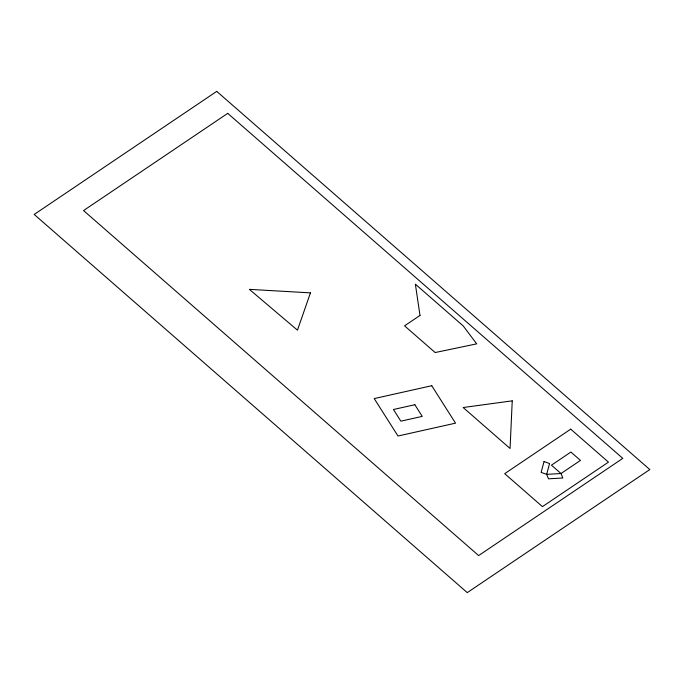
<?xml version="1.0" encoding="UTF-8"?>
<svg xmlns="http://www.w3.org/2000/svg" width="684" height="684" viewBox="0 0 684 684"><rect width="100%" height="100%" fill="white"/><g stroke="black" fill="none" stroke-linecap="round" stroke-linejoin="round"><path stroke-width="1.03" d="M512.239 400.85L510.059 448.482L463.154 407.519L512.239 400.85M544.036 461.572L541.13 472.379L546.661 474.354L561.008 473.525L580.459 460.409L570.892 452.056L551.432 465.171L561.008 473.525L562.838 477.996L548.5 478.817L546.661 474.354L549.577 463.547L544.036 461.572M310.442 292.872L297.454 330.167L249.369 289.358L310.442 292.872M216.743 91.374L34.2 214.443L467.257 592.626L649.8 469.557L216.743 91.374M227.729 113.356L83.559 210.561L478.629 555.57L622.799 458.365L227.729 113.356M419.993 315.444L404.569 325.841L435.144 352.542L476.697 343.855L463.23 325.952L415.368 284.159L419.993 315.444M570.712 429.159L504.698 473.661L542.455 506.63L608.469 462.127L570.712 429.159M431.749 385.725L374.216 398.584L397.985 436.016L455.527 423.157L431.749 385.725M414.846 404.723L393.437 409.502L400.841 421.164L422.25 416.385L414.846 404.723"/></g></svg>
